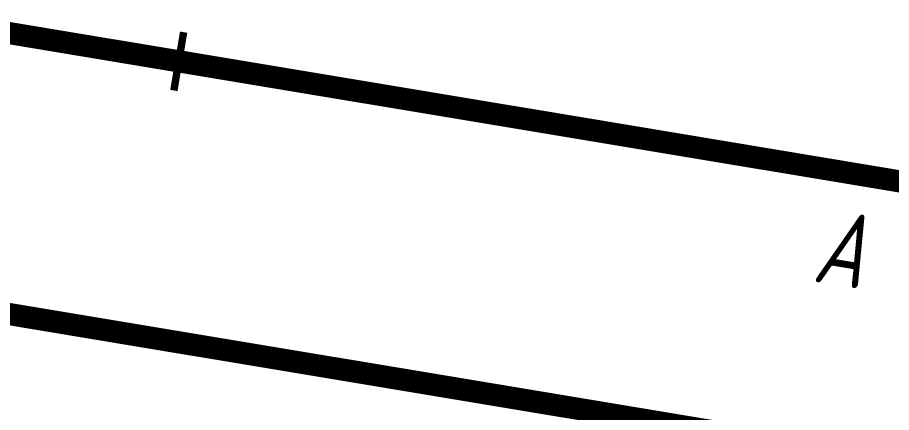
# Model space of a CAD drawing. Header units: metres. Extents: x 629572 to 645168, y 4785785 to 4790166.
# Drawn here: x 635627.13 to 635638.96, y 4788064.23 to 4788069.58 of the extents above; entities that cross this region are included whole.
import ezdxf

# ---------------------------------------------------------------- set-up
doc = ezdxf.new("R2010")
doc.units = ezdxf.units.M
doc.linetypes.add('Сплошная', pattern=[0])
doc.linetypes.add('Штрихпунктирная 2', pattern=[10, 5, -2.5, 0, -2.5])
doc.layers.get('0').update_dxf_attribs({"linetype": 'CONTINUOUS'})
for name, color, linetype in [('Для оформления правая ось', 7, 'CONTINUOUS'), ('Дороги', 7, 'CONTINUOUS'), ('Дорожные полосы', 7, 'CONTINUOUS'), ('Пикет произвольный (плюсовка)_KDP', 7, 'CONTINUOUS')]:
    doc.layers.add(name, color=color, linetype=linetype)
doc.styles.add('ISOCPEUR', font='isocpeui.ttf')

# ---------------------------------------------------------------- blocks, each defined once
blk = doc.blocks.new('Риска для шага 20 м_KDPкрасный_255_4294967295')
at = {"color": 1, "linetype": 'Continuous', "lineweight": 0, "true_color": 0xff0000, "const_width": 0.1, "flags": 128}
blk.add_lwpolyline([(0, 0.4), (0, -0.4)], dxfattribs=at)
at = {"color": 7, "style": 'ISOCPEUR', "flags": 1}
for tag in ['X', 'Имя объекта CREDO-III', 'Код объекта CREDO-III', 'Y']:
    blk.add_attdef(tag, (0, 0), '', height=2.5, dxfattribs=at)

msp = doc.modelspace()

# ---------------------------------------------------------------- linework, layer by layer
at = {"layer": 'Для оформления правая ось', "color": 1, "linetype": 'Штрихпунктирная 2', "lineweight": 0, "true_color": 0xff0000, "const_width": 0.3, "flags": 128}
msp.add_lwpolyline([(640026.703, 4789085.164), (640026.702, 4789085.164, 0.009823), (639936.122, 4789041.937, 0.014913), (639801.47, 4788970.739), (639715.369, 4788921.873, -0.017749), (639588.816, 4788855.873), (638704.403, 4788433.853, -0.002707), (638675.099, 4788420.064, -0.008334), (638583.488, 4788380.77, -0.0025), (638555.906, 4788369.236, -0.008065), (638466.592, 4788332.787, -0.000269), (638463.593, 4788331.621, -0.002629), (638434.075, 4788320.763), (638350.352, 4788290.466), (638256.473, 4788256.015), (638250.411, 4788253.821, 0.001471), (638228.24, 4788245.725, 0.006244), (638134.485, 4788210.318, 0.000293), (638130.109, 4788208.577), (638130.109, 4788208.577), (638130.031, 4788208.546), (638130.031, 4788208.546, -0.009799), (637965.278, 4788146.599), (637965.278, 4788146.599), (637965.276, 4788146.598), (637965.275, 4788146.598), (637965.273, 4788146.597), (637965.273, 4788146.597, -0.032099), (637719.31, 4788076.967), (637719.309, 4788076.967, 0), (637719.308, 4788076.967), (637719.308, 4788076.967, 0), (637719.306, 4788076.966), (637719.305, 4788076.966, -0.003787), (637629.804, 4788058.439, -0.000336), (637621.826, 4788056.96, -0.002482), (637562.859, 4788046.368, -0.001319), (637531.494, 4788040.98, -0.001241), (637502.016, 4788035.692, -0.004137), (637403.769, 4788017.886, -0.001552), (637366.749, 4788012.087), (637132.768, 4787976.178), (637132.768, 4787976.178, 0.001264), (637022.554, 4787958.978), (637022.554, 4787958.978, 0), (637022.552, 4787958.978), (637022.552, 4787958.978), (637022.552, 4787958.978), (637022.552, 4787958.978), (637022.552, 4787958.978), (637022.552, 4787958.978), (637022.552, 4787958.978, 0), (637022.55, 4787958.977), (637022.55, 4787958.977, -0.001203), (636936.617, 4787945.556, -0.000718), (636885.301, 4787937.506, -0.000664), (636837.852, 4787930.198, -0.000191), (636824.194, 4787928.181), (636824.194, 4787928.181), (636824.189, 4787928.18), (636816.187, 4787927.002), (636808.189, 4787925.831), (636802.684, 4787925.055), (636797.178, 4787924.287), (636791.671, 4787923.526), (636786.163, 4787922.776), (636780.653, 4787922.038), (636775.141, 4787921.313), (636769.627, 4787920.604), (636764.111, 4787919.911), (636758.593, 4787919.238), (636753.072, 4787918.584), (636747.549, 4787917.954), (636742.023, 4787917.346), (636736.494, 4787916.765), (636730.963, 4787916.211), (636725.428, 4787915.686), (636725.426, 4787915.686, 0), (636725.424, 4787915.686, -0.004041), (636709.444, 4787914.346, -0.058457), (636478.433, 4787922.819), (636472.313, 4787923.785), (636466.196, 4787924.787), (636460.08, 4787925.823), (636453.967, 4787926.89), (636447.855, 4787927.987), (636441.744, 4787929.111), (636435.634, 4787930.259), (636429.525, 4787931.43), (636423.417, 4787932.62), (636417.308, 4787933.827), (636411.198, 4787935.049), (636405.087, 4787936.285), (636398.975, 4787937.53), (636392.861, 4787938.783), (636386.744, 4787940.042), (636380.625, 4787941.303), (636380.076, 4787941.416), (636380.076, 4787941.416, 0.011051), (636062.628, 4787999.606), (636062.628, 4787999.606), (635780.643, 4788044.878), (635776.046, 4788045.595), (635776.044, 4788045.595), (635776.044, 4788045.595, 0), (635776.042, 4788045.596, -0.00032), (635725.535, 4788053.505, 0), (635725.533, 4788053.505), (635725.533, 4788053.505), (635725.531, 4788053.505), (635681.862, 4788060.372), (635652.247, 4788065.165), (635553.604, 4788081.588), (634286.394, 4788286.699), (634284.831, 4788286.956), (634284.829, 4788286.957), (634284.829, 4788286.957, 0), (634284.827, 4788286.957, -0.000471), (634210.486, 4788299.288, 0), (634210.484, 4788299.288), (634210.484, 4788299.288), (634210.482, 4788299.289), (634187.762, 4788303.079)], format="xyb", dxfattribs=at)
at = {"layer": 'Дорожные полосы', "color": 5, "linetype": 'Сплошная', "lineweight": 0, "true_color": 0x0000ff, "const_width": 0.3, "elevation": 0.005, "flags": 128}
for points in [[(636202.29, 4787975.791, 0.004851), (636062.628, 4787999.606), (636062.628, 4787999.606), (635780.643, 4788044.878), (635776.046, 4788045.595), (635776.044, 4788045.595), (635776.044, 4788045.595), (635776.042, 4788045.596, -0.00032), (635725.535, 4788053.505), (635725.533, 4788053.505), (635725.533, 4788053.505), (635725.531, 4788053.505), (635681.862, 4788060.372), (635652.247, 4788065.165), (635553.604, 4788081.588), (635081.711, 4788157.968)], [(636201.624, 4787972.101, 0.004851), (636062.033, 4787995.903), (635780.057, 4788041.174), (635775.468, 4788041.89), (635775.466, 4788041.89), (635775.464, 4788041.89, -0.00032), (635724.952, 4788049.8), (635724.95, 4788049.8), (635724.948, 4788049.801), (635681.271, 4788056.669), (635651.639, 4788061.465), (635552.996, 4788077.887), (635081.112, 4788154.267)]]:
    msp.add_lwpolyline(points, format="xyb", dxfattribs=at)

# ---------------------------------------------------------------- block references
at = {"layer": 'Пикет произвольный (плюсовка)_KDP', "color": 7, "linetype": 'Continuous', "rotation": 170.547998}
msp.add_blockref('Риска для шага 20 м_KDPкрасный_255_4294967295', (635629.31, 4788068.984), dxfattribs=at)

# ---------------------------------------------------------------- texts
at = {"layer": 'Дороги', "color": 0, "style": 'ISOCPEUR', "width": 0.75}
msp.add_text('А', height=1, rotation=350.5923, dxfattribs=at).set_placement((635637.868, 4788066.011))

doc.saveas('drawing.dxf')
